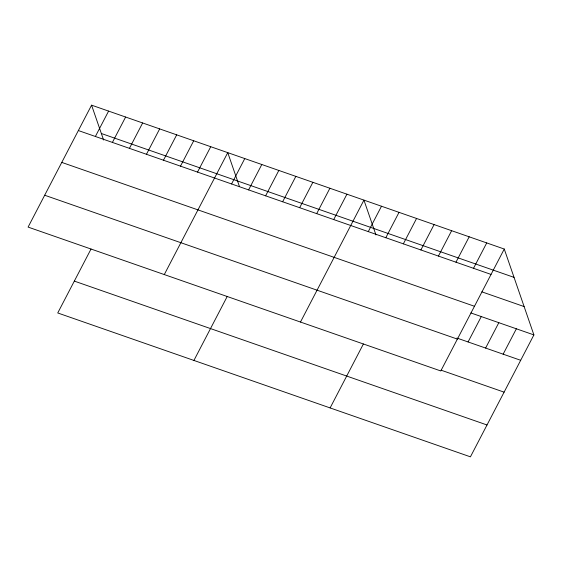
<?xml version="1.0" encoding="UTF-8"?>
<svg xmlns="http://www.w3.org/2000/svg" width="562" height="562" viewBox="0 0 562 562"><rect width="100%" height="100%" fill="white"/><g stroke="black" fill="none" stroke-linecap="round" stroke-linejoin="round"><path stroke-width="0.84" d="M91.571 105.164L28.1 227.09L440.791 370.962L504.262 249.036L91.571 105.164L103.591 139.994M95.378 136.482L108.592 111.1M112.4 142.418L125.614 117.037M129.429 148.347L142.643 122.966M91.023 249.029L57.738 312.964L470.429 456.836L533.9 334.91L504.262 249.036M146.45 154.283L159.664 128.902M163.472 160.219L176.686 134.838M180.5 166.155L193.707 140.774M197.522 172.091L210.736 146.71M164.287 274.565L227.758 152.639L239.496 186.661M231.572 183.957L244.779 158.575M248.594 189.893L261.808 164.511M265.615 195.829L278.829 170.448M193.925 360.439L227.21 296.504M282.637 201.765L295.851 176.384M299.665 207.694L312.872 182.313M316.687 213.63L329.901 188.249M333.709 219.566L346.923 194.185M300.48 322.04L363.944 200.121L375.964 234.951M368.272 231.614L381.486 206.233M385.813 237.733L399.027 212.352M403.354 243.845L416.568 218.463M330.119 407.921L363.396 343.979M420.889 249.957L434.103 224.575M438.43 256.075L451.644 230.694M455.972 262.187L469.186 236.806M473.513 268.306L486.72 242.925M468.069 341.949L481.283 316.568M485.61 348.068L498.824 322.686M503.145 354.179L516.359 328.798M101.35 133.503L514.04 277.375M78.357 130.546L491.048 274.418M481.866 291.847L524.121 306.571M61.771 162.404L474.469 306.276M470.914 312.957L533.9 334.91M456.906 338.057L520.686 360.291M44.686 195.232L457.377 339.104M441.121 370.196L504.1 392.15M74.325 281.105L487.015 424.977"/></g></svg>
